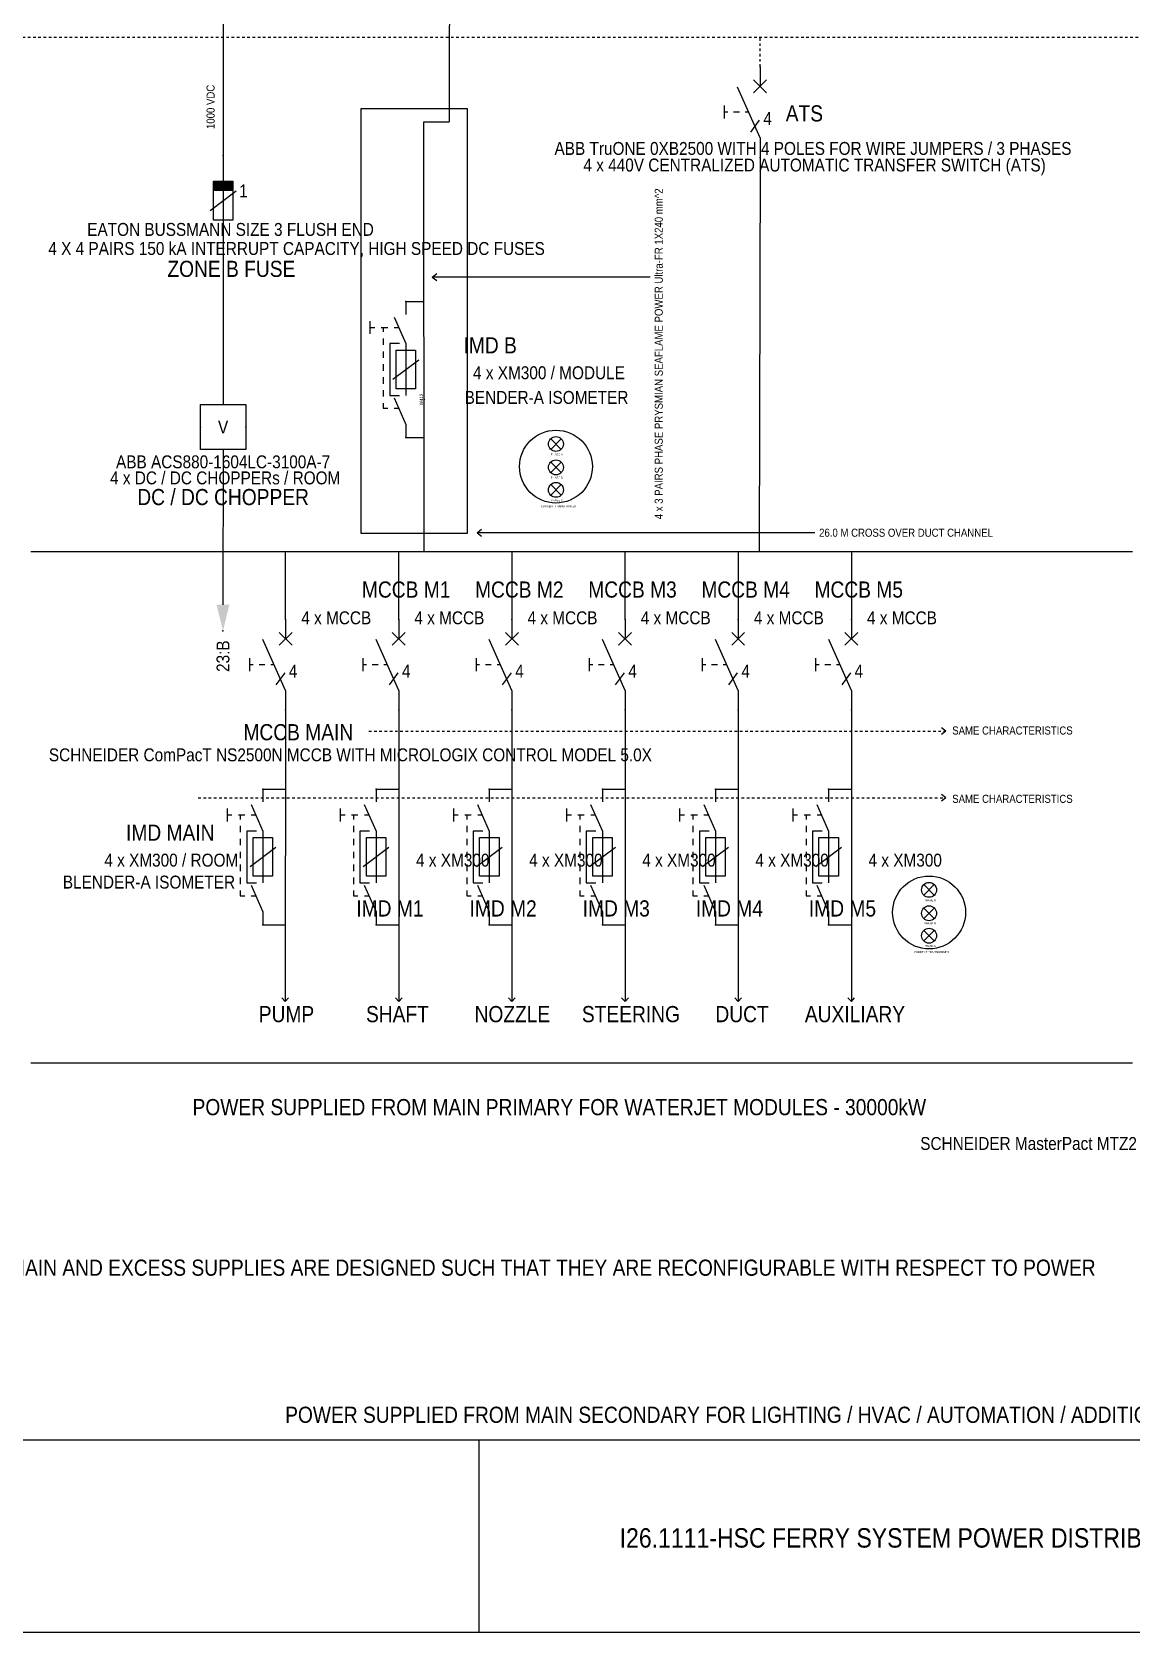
# Model space of a CAD drawing. Header units: millimetres. Extents: x -283 to 2642, y -168 to 1897.
# Drawn here: x 795 to 1637, y -168 to 1057 of the extents above; entities that cross this region are included whole.
import ezdxf
from ezdxf.enums import TextEntityAlignment as Align

# ---------------------------------------------------------------- set-up
doc = ezdxf.new("R2010")
doc.units = ezdxf.units.MM
doc.linetypes.add('DASHED', pattern=[4, 2, -2])
doc.layers.add('SLEHTI1', color=7, linetype='Continuous')
doc.styles.add('ELECTRICAL_GENERAL', font='arial.ttf', dxfattribs={"width": 0.85})
doc.styles.add('ELECTRICAL_ID', font='arial.ttf', dxfattribs={"width": 0.85})
doc.styles.add('ELECTRICAL_INTDEF1', font='segoesc.ttf', dxfattribs={"width": 0.85})
doc.styles.add('ELECTRICAL_LABEL', font='arial.ttf', dxfattribs={"width": 0.85})

# ---------------------------------------------------------------- blocks, each defined once
blk = doc.blocks.new('SPOH3V')
at = {"color": 2, "linetype": 'Continuous', "lineweight": -3}
for p, q in [((23, 23), (418, 23)), ((203, 23), (203, 2)), ((23, 2), (418, 2))]:
    blk.add_line(p, q, dxfattribs=at)
at = {"color": 11, "lineweight": -3, "style": 'ELECTRICAL_LABEL', "width": 0.85, "flags": 8}
blk.add_attdef('E_DRW_PRINTDATE', text='', height=1.5, rotation=90, dxfattribs=at).set_placement((1.6, 296.5), align=Align.RIGHT)
at = {"color": 7, "lineweight": -3, "style": 'ELECTRICAL_LABEL', "width": 0.85, "flags": 8}
for tag, p in [('E_DRW_REVD', (7, 247)), ('E_DRW_REVE', (14, 247)), ('E_DRW_REVF', (21, 247)), ('E_DRW_REVA', (7, 30)), ('E_DRW_REVB', (14, 30)), ('E_DRW_REVC', (21, 30))]:
    blk.add_attdef(tag, p, '', height=2, rotation=90, dxfattribs=at)
at = {"color": 1, "lineweight": -3, "style": 'ELECTRICAL_LABEL', "width": 0.85, "flags": 8}
for tag, p, height in [('E_DRW_OBJECTID', (323, 17), 2.5), ('E_DRW_ELPOSID', (356, 17), 2.5), ('E_DRW_JOBNUMBER', (388, 17), 2.5), ('E_DRW_NAME1', (206.5, 15), 3.5), ('E_DRW_NAME2', (206.5, 10), 3.5), ('E_DRW_NUMBER', (359, 5), 5), ('E_DRW_NAME3', (206.5, 5), 3.5)]:
    blk.add_attdef(tag, p, '', height=height, dxfattribs=at)
at = {"color": 11, "lineweight": -3, "style": 'ELECTRICAL_LABEL', "width": 0.85, "flags": 8}
blk.add_attdef('E_DRW_FILENAME', (1.6, 2.5), '', height=1.5, rotation=90, dxfattribs=at)
at = {"color": 7, "lineweight": -3, "width": 0.85}
for tag, p, style, flags in [('E_DRW_PLANNER', (295.54, 17), 'ELECTRICAL_LABEL', 8), ('E_DRW_DATE', (305, 17), 'ELECTRICAL_LABEL', 8), ('E_DRW_DRAWER', (295.54, 10), 'ELECTRICAL_LABEL', 8), ('E_DRW_SHEETS', (331, 10), 'ELECTRICAL_LABEL', 8), ('E_DRW_CHECKER', (295.54, 3), 'ELECTRICAL_LABEL', 8), ('$SCVIRTATIE$', (0, 0), 'ELECTRICAL_GENERAL', 9)]:
    blk.add_attdef(tag, p, '', height=2, dxfattribs=dict(at, style=style, flags=flags))
at = {"color": 7, "lineweight": -3, "style": 'ELECTRICAL_LABEL', "width": 0.85, "flags": 8}
blk.add_attdef('E_DRW_SHEET', text='', height=2, dxfattribs=at).set_placement((327, 10), align=Align.RIGHT)
at = {"color": 1, "lineweight": -3, "style": 'ELECTRICAL_LABEL', "width": 0.85, "flags": 8}
blk.add_attdef('E_DRW_GROUP', text='', height=5, dxfattribs=at).set_placement((354, 5), align=Align.RIGHT)
blk = doc.blocks.new('SPKOHDE')
at = {"color": 1, "lineweight": -3, "style": 'ELECTRICAL_LABEL', "width": 0.85, "flags": 8}
blk.add_attdef('E_DRW_TARGETNAME', (-87, -6), '', height=3, dxfattribs=at)
at = {"color": 1, "lineweight": -3, "style": 'ELECTRICAL_LABEL', "width": 0.85}
for tag, p in [('E_DRW_TARGET1', (-87, -10)), ('E_DRW_TARGET2', (-87, -14)), ('E_DRW_TARGET3', (-87, -18))]:
    blk.add_attdef(tag, p, '', height=3, dxfattribs=at)
blk = doc.blocks.new('SVAIHT1A')
at = {"color": 1, "linetype": 'Continuous', "lineweight": -3}
blk.add_point((0, 0), dxfattribs=at)
at = {"color": 1, "lineweight": -3}
blk.add_solid([(0, 0), (0.99, 4), (-0.99, 4)], dxfattribs=at)
at = {"color": 7, "lineweight": -3, "style": 'ELECTRICAL_GENERAL', "width": 0.85, "flags": 8}
blk.add_attdef('E_SYMBTXT1', text='', height=2, rotation=90, dxfattribs=at).set_placement((2, 0), align=Align.TOP_LEFT)
at = {"color": 1, "lineweight": -3, "style": 'ELECTRICAL_INTDEF1', "flags": 8}
blk.add_attdef('E_DELETED', (0, 0), '', height=2.5, dxfattribs=at)
at = {"color": 7, "lineweight": -3, "style": 'ELECTRICAL_GENERAL', "width": 0.85, "flags": 1}
blk.add_attdef('E_THISREF', text='', height=1.5, dxfattribs=at).set_placement((0, -1.5), align=Align.CENTER)
at = {"color": 7, "lineweight": -3, "style": 'ELECTRICAL_GENERAL', "width": 0.85}
blk.add_attdef('E_CONNREF', text='', height=2, rotation=90, dxfattribs=at).set_placement((0, -1.5), align=Align.MIDDLE_RIGHT)
blk = doc.blocks.new('IECSLD_1111')
at = {"color": 0, "linetype": 'Continuous', "lineweight": -3}
blk.add_lwpolyline([(-3.5, 3.5), (3.5, 3.5), (3.5, -3.5), (-3.5, -3.5)], close=True, dxfattribs=at)
for p in [(0, 3.5), (-3.5, 0), (3.5, 0), (0, -3.5)]:
    blk.add_point(p, dxfattribs=at)
at = {"color": 7, "lineweight": -3, "style": 'ELECTRICAL_GENERAL', "width": 0.85}
blk.add_text('V', height=2, dxfattribs=at).set_placement((0, -1), align=Align.CENTER)
at = {"color": 7, "lineweight": -3, "width": 0.85, "flags": 8}
for tag, height, style, p in [('E_OBJECTID', 2.5, 'ELECTRICAL_ID', (0, 12.5)), ('E_ELPOSID', 2.5, 'ELECTRICAL_ID', (0, 9)), ('E_ELEC1', 2, 'ELECTRICAL_GENERAL', (0, -7.5)), ('E_ELEC2', 2, 'ELECTRICAL_GENERAL', (0, -10.5))]:
    blk.add_attdef(tag, text='', height=height, dxfattribs=dict(at, style=style)).set_placement(p, align=Align.CENTER)
at = {"color": 7, "lineweight": -3, "style": 'ELECTRICAL_ID', "width": 0.85}
blk.add_attdef('E_ID', text='', height=2.5, dxfattribs=at).set_placement((0, 5.5), align=Align.CENTER)
blk = doc.blocks.new('IECSLD_0201')
at = {"color": 0, "linetype": 'Continuous', "lineweight": -3}
for p, q in [((0, 0), (0, -14)), ((-1.5, -10), (-1.5, -4)), ((-1.5, -4), (1.5, -4)), ((1.5, -4), (1.5, -10)), ((1.5, -10), (-1.5, -10))]:
    blk.add_line(p, q, dxfattribs=at)
at = {"color": 7, "linetype": 'Continuous', "lineweight": -3}
blk.add_line((-2, -8.5), (2, -5.5), dxfattribs=at)
at = {"color": 0, "linetype": 'Continuous', "lineweight": -3}
for p in [(0, 0), (0, -14)]:
    blk.add_point(p, dxfattribs=at)
at = {"color": 0, "lineweight": -3}
blk.add_solid([(-1.5, -5.5), (1.5, -5.5), (-1.5, -4), (1.5, -4)], dxfattribs=at)
at = {"color": 7, "lineweight": -3, "width": 0.85}
for tag, height, style, flags, p in [('E_OBJECTID', 2.5, 'ELECTRICAL_ID', 8, (-4, -1)), ('E_ELPOSID', 2.5, 'ELECTRICAL_ID', 8, (-4, -4.5)), ('E_AA', 2, 'ELECTRICAL_GENERAL', 8, (-4, -12)), ('E_OVERCURRENTPROTECTIONTYPE', 2, 'ELECTRICAL_GENERAL', 9, (-4, -15)), ('E_OVERCURRENTPROTECTION', 2, 'ELECTRICAL_GENERAL', 9, (-4, -18)), ('E_FRAMESIZE', 2, 'ELECTRICAL_GENERAL', 9, (-4, -21)), ('E_ELEC1', 2, 'ELECTRICAL_GENERAL', 8, (-4, -24)), ('E_ELEC2', 2, 'ELECTRICAL_GENERAL', 8, (-4, -27))]:
    blk.add_attdef(tag, text='', height=height, dxfattribs=dict(at, style=style, flags=flags)).set_placement(p, align=Align.RIGHT)
at = {"color": 7, "lineweight": -3, "style": 'ELECTRICAL_GENERAL', "width": 0.85, "flags": 8}
blk.add_attdef('E_PHASE', (2, -1), '', height=1.5, dxfattribs=at)
at = {"color": 7, "lineweight": -3, "style": 'ELECTRICAL_ID', "width": 0.85, "flags": 9}
blk.add_attdef('E_GROUPNUMBER', text='', height=1.5, dxfattribs=at).set_placement((-2, -1), align=Align.TOP_RIGHT)
at = {"color": 7, "lineweight": -3, "style": 'ELECTRICAL_GENERAL', "width": 0.85, "flags": 8}
blk.add_attdef('E_POLES', text='', height=2, dxfattribs=at).set_placement((2.5, -5.5), align=Align.MIDDLE_LEFT)
at = {"color": 7, "lineweight": -3, "style": 'ELECTRICAL_ID', "width": 0.85}
blk.add_attdef('E_ID', text='', height=2.5, dxfattribs=at).set_placement((-4, -8), align=Align.RIGHT)
blk = doc.blocks.new('KAAPELIN1')
at = {"color": 7, "linetype": 'ByBlock', "lineweight": -3}
blk.add_point((0, 0), dxfattribs=at)
at = {"color": 7, "lineweight": -3, "width": 0.85}
for tag, height, style, p in [('E_ID', 2.5, 'ELECTRICAL_ID', (0, 1)), ('E_TYPE', 2, 'ELECTRICAL_GENERAL', (0, -3))]:
    blk.add_attdef(tag, text='', height=height, dxfattribs=dict(at, style=style)).set_placement(p, align=Align.CENTER)
at = {"color": 7, "lineweight": -3, "style": 'ELECTRICAL_GENERAL', "width": 0.85}
for tag, flags, p in [('E_FROM_LOCATION', 1, (0, -6)), ('E_TO_LOCATION', 1, (0, -12)), ('E_FROM_ID', 1, (0, -9)), ('E_REMARKS', 1, (0, -21)), ('E_LENGTH', 1, (0, -18)), ('E_TO_ID', 1, (0, -15)), ('E_ITEM', 1, (0, -24)), ('E_INSTALLER', 9, (0, -33)), ('E_SUPPLIER', 9, (0, -30)), ('E_VOLTAGE', 9, (0, -36)), ('E_CLASS', 1, (0, -27))]:
    blk.add_attdef(tag, text='', height=2, dxfattribs=dict(at, flags=flags)).set_placement(p, align=Align.CENTER)
blk = doc.blocks.new('IECSLD_0402')
at = {"color": 0, "linetype": 'Continuous', "lineweight": -3}
for p, q in [((0, 0), (0, -3)), ((0, -11), (-3.5, -3.12)), ((-5.5, -8), (-5.5, -6)), ((0, -11), (0, -14))]:
    blk.add_line(p, q, dxfattribs=at)
at = {"color": 7, "linetype": 'Continuous', "lineweight": -3}
for p, q in [((-1, -4), (1, -2)), ((-1, -2), (1, -4)), ((-5, -7), (-5.5, -7)), ((-3.2, -7), (-4.1, -7)), ((-1.78, -7), (-2.3, -7)), ((-0.13, -8.25), (-1.5, -10.09))]:
    blk.add_line(p, q, dxfattribs=at)
at = {"color": 0, "linetype": 'Continuous', "lineweight": -3}
for p in [(0, 0), (0, -14)]:
    blk.add_point(p, dxfattribs=at)
at = {"color": 7, "lineweight": -3, "width": 0.85}
for tag, height, style, flags, p in [('E_OBJECTID', 2.5, 'ELECTRICAL_ID', 8, (-7.5, -1)), ('E_ELPOSID', 2.5, 'ELECTRICAL_ID', 8, (-7.5, -4.5)), ('E_AA', 2, 'ELECTRICAL_GENERAL', 8, (-7.5, -12)), ('E_OVERCURRENTPROTECTIONTYPE', 2, 'ELECTRICAL_GENERAL', 9, (-7.5, -15)), ('E_OVERCURRENTPROTECTION', 2, 'ELECTRICAL_GENERAL', 9, (-7.5, -18)), ('E_FRAMESIZE', 2, 'ELECTRICAL_GENERAL', 9, (-7.5, -21)), ('E_ELEC1', 2, 'ELECTRICAL_GENERAL', 8, (-7.5, -24)), ('E_ELEC2', 2, 'ELECTRICAL_GENERAL', 8, (-7.5, -27))]:
    blk.add_attdef(tag, text='', height=height, dxfattribs=dict(at, style=style, flags=flags)).set_placement(p, align=Align.RIGHT)
at = {"color": 7, "lineweight": -3, "style": 'ELECTRICAL_GENERAL', "width": 0.85, "flags": 8}
blk.add_attdef('E_PHASE', (2, -1), '', height=1.5, dxfattribs=at)
at = {"color": 7, "lineweight": -3, "style": 'ELECTRICAL_ID', "width": 0.85, "flags": 9}
blk.add_attdef('E_GROUPNUMBER', text='', height=1.5, dxfattribs=at).set_placement((-2, -1), align=Align.TOP_RIGHT)
at = {"color": 7, "lineweight": -3, "style": 'ELECTRICAL_ID', "width": 0.85}
blk.add_attdef('E_ID', text='', height=2.5, dxfattribs=at).set_placement((-7.5, -8), align=Align.RIGHT)
at = {"color": 7, "lineweight": -3, "style": 'ELECTRICAL_GENERAL', "width": 0.85, "flags": 8}
blk.add_attdef('E_POLES', text='', height=2, dxfattribs=at).set_placement((0.5, -8), align=Align.MIDDLE_LEFT)
blk = doc.blocks.new('IECSLD_0204')
at = {"color": 0, "linetype": 'Continuous', "lineweight": -3}
for p, q in [((0, 0), (0, -2)), ((-1.83, -2.39), (0, -6.5)), ((-5.5, -5), (-5.5, -3)), ((0, -6.5), (0, -14.5)), ((-1.5, -13.5), (-1.5, -7.5)), ((-1.5, -7.5), (1.5, -7.5)), ((1.5, -7.5), (1.5, -13.5)), ((1.5, -13.5), (-1.5, -13.5)), ((-1.83, -14.89), (0, -19)), ((0, -19), (0, -21))]:
    blk.add_line(p, q, dxfattribs=at)
at = {"color": 7, "linetype": 'Continuous', "lineweight": -3}
for p, q in [((-5.5, -4), (-4.8, -4)), ((-3.8, -4), (-2.8, -4)), ((-3.5, -4), (-3.5, -4.7)), ((-1.8, -4), (-1.11, -4)), ((-3.5, -5.7), (-3.5, -6.7)), ((-1, -6.5), (-2.5, -6.5)), ((-2.5, -6.5), (-2.5, -14.5)), ((-3.5, -7.7), (-3.5, -8.7)), ((-3.5, -9.7), (-3.5, -10.7)), ((-2, -12), (2, -9)), ((-3.5, -11.7), (-3.5, -12.7)), ((-3.5, -13.7), (-3.5, -14.7)), ((-2.5, -14.5), (-1, -14.5)), ((-3.5, -15.7), (-3.5, -16.5)), ((-3.5, -16.5), (-2.8, -16.5)), ((-1.8, -16.5), (-1.11, -16.5))]:
    blk.add_line(p, q, dxfattribs=at)
at = {"color": 0, "linetype": 'Continuous', "lineweight": -3}
for p in [(0, 0), (0, -21)]:
    blk.add_point(p, dxfattribs=at)
at = {"color": 7, "lineweight": -3, "width": 0.85}
for tag, height, style, flags, p in [('E_OBJECTID', 2.5, 'ELECTRICAL_ID', 8, (-7.5, -1)), ('E_ELPOSID', 2.5, 'ELECTRICAL_ID', 8, (-7.5, -4.5)), ('E_AA', 2, 'ELECTRICAL_GENERAL', 8, (-7.5, -12)), ('E_OVERCURRENTPROTECTIONTYPE', 2, 'ELECTRICAL_GENERAL', 9, (-7.5, -15)), ('E_OVERCURRENTPROTECTION', 2, 'ELECTRICAL_GENERAL', 9, (-7.5, -18)), ('E_FRAMESIZE', 2, 'ELECTRICAL_GENERAL', 9, (-7.5, -21)), ('E_ELEC1', 2, 'ELECTRICAL_GENERAL', 8, (-7.5, -24)), ('E_ELEC2', 2, 'ELECTRICAL_GENERAL', 8, (-7.5, -27))]:
    blk.add_attdef(tag, text='', height=height, dxfattribs=dict(at, style=style, flags=flags)).set_placement(p, align=Align.RIGHT)
at = {"color": 7, "lineweight": -3, "style": 'ELECTRICAL_GENERAL', "width": 0.85, "flags": 8}
blk.add_attdef('E_PHASE', (2, -1), '', height=1.5, dxfattribs=at)
at = {"color": 7, "lineweight": -3, "style": 'ELECTRICAL_ID', "width": 0.85, "flags": 9}
blk.add_attdef('E_GROUPNUMBER', text='', height=1.5, dxfattribs=at).set_placement((-2, -1), align=Align.TOP_RIGHT)
at = {"color": 7, "lineweight": -3, "style": 'ELECTRICAL_ID', "width": 0.85}
blk.add_attdef('E_ID', text='', height=2.5, dxfattribs=at).set_placement((-7.5, -8), align=Align.RIGHT)
at = {"color": 7, "lineweight": -3, "style": 'ELECTRICAL_GENERAL', "width": 0.85, "flags": 8}
blk.add_attdef('E_POLES', text='', height=2, dxfattribs=at).set_placement((2.5, -9), align=Align.MIDDLE_LEFT)

msp = doc.modelspace()

# ---------------------------------------------------------------- linework, layer by layer
at = {"layer": 'SLEHTI1', "color": 52, "linetype": 'DASHED', "lineweight": -3}
for p, q in [((460.3, 1052.7), (2360.4, 1052.7)), ((1352.9, 1030.1), (1352.9, 1052.7))]:
    msp.add_line(p, q, dxfattribs=at)
at = {"layer": 'SLEHTI1', "color": 52, "linetype": 'Continuous', "lineweight": -3}
for p, q in [((1095.5, 988), (1114.9, 988)), ((1352.9, 960.9), (1352.2, 659)), ((1101.8, 869.2), (1105.3, 871.8)), ((1101.8, 869.2), (1105.3, 866.6)), ((1268.7, 869.2), (1101.8, 869.2)), ((989.3, 314.7), (986.7, 317.5)), ((989.3, 314.7), (991.9, 317.5)), ((1076.3, 314.6), (1073.7, 317.4)), ((1076.3, 314.6), (1078.8, 317.4)), ((1162.9, 314.6), (1160.3, 317.4)), ((1162.9, 314.6), (1165.5, 317.4)), ((1249.5, 314.6), (1246.9, 317.4)), ((1249.5, 314.6), (1252.1, 317.4)), ((1336.1, 314.6), (1333.6, 317.4)), ((1336.1, 314.6), (1338.7, 317.4)), ((1422.8, 314.6), (1420.2, 317.4)), ((1422.8, 314.6), (1425.3, 317.4))]:
    msp.add_line(p, q, dxfattribs=at)
at = {"layer": 'SLEHTI1', "color": 5, "linetype": 'Continuous', "lineweight": -3}
for p, q in [((1192.6, 737.3), (1200.6, 745.4)), ((1192.6, 745.4), (1200.6, 737.3)), ((1192.6, 727.5), (1200.6, 719.5)), ((1192.6, 719.5), (1200.6, 727.5)), ((1192.6, 710.3), (1200.6, 702.3)), ((1192.6, 702.3), (1200.6, 710.3)), ((1478.2, 396.1), (1486.3, 404.1)), ((1478.2, 404.1), (1486.3, 396.1)), ((1478.2, 386.2), (1486.3, 378.2)), ((1478.2, 378.2), (1486.3, 386.2)), ((1478.2, 369.1), (1486.3, 361)), ((1478.2, 361), (1486.3, 369.1))]:
    msp.add_line(p, q, dxfattribs=at)
at = {"layer": 'SLEHTI1', "color": 4, "linetype": 'Continuous', "lineweight": -3}
for p, q in [((1136.2, 673.4), (1139.7, 676.1)), ((1136.2, 673.4), (1139.7, 670.8)), ((1394.8, 673.4), (1136.2, 673.4))]:
    msp.add_line(p, q, dxfattribs=at)
at = {"layer": 'SLEHTI1', "color": 7, "linetype": 'DASHED', "lineweight": -3}
for p, q in [((1053.4, 521.5), (1495.2, 521.5)), ((922.7, 470.5), (1495.2, 470.5))]:
    msp.add_line(p, q, dxfattribs=at)
at = {"layer": 'SLEHTI1', "color": 7, "linetype": 'Continuous', "lineweight": -3}
for p, q in [((1495.2, 521.5), (1491.7, 524.2)), ((1495.2, 521.5), (1491.7, 518.9)), ((1495.2, 470.5), (1491.7, 473.2)), ((1495.2, 470.5), (1491.7, 467.9))]:
    msp.add_line(p, q, dxfattribs=at)
at = {"layer": 'SLEHTI1', "color": 52, "linetype": 'Continuous', "lineweight": -3}
for points in [[(1115, 1135.5), (1114.9, 988)], [(1095.6, 659), (1095.5, 988), (1095.5, 988)], [(794.5, 659), (798, 659), (801.5, 659), (805, 659), (807.2, 659), (808.5, 659), (812, 659), (815.5, 659), (819, 659), (822.5, 659), (824.6, 659), (826, 659), (829.5, 659), (833, 659), (836.5, 659), (840, 659), (841.9, 659), (843.5, 659), (847, 659), (850.5, 659), (854, 659), (857.5, 659), (859.2, 659), (861, 659), (864.5, 659), (868, 659), (871.5, 659), (875, 659), (876.5, 659), (878.5, 659), (882, 659), (885.5, 659), (889, 659), (892.5, 659), (893.9, 659), (896, 659), (899.5, 659), (903, 659), (906.5, 659), (910, 659), (911.2, 659), (913.5, 659), (917, 659), (920.5, 659), (924, 659), (927.5, 659), (928.5, 659), (931, 659), (934.5, 659), (938, 659), (941.5, 659), (945, 659), (945.8, 659), (948.5, 659), (952, 659), (955.5, 659), (959, 659), (962.5, 659), (963.2, 659), (966, 659), (969.5, 659), (973, 659), (976.5, 659), (980, 659), (980.5, 659), (983.5, 659), (987, 659), (990.5, 659), (994, 659), (997.5, 659), (997.8, 659), (1001, 659), (1004.5, 659), (1008, 659), (1011.5, 659), (1015, 659), (1015.1, 659), (1018.5, 659), (1022, 659), (1025.5, 659), (1029, 659), (1032.4, 659), (1032.5, 659), (1036, 659), (1039.5, 659), (1043, 659), (1046.5, 659), (1049.8, 659), (1050, 659), (1053.5, 659), (1057, 659), (1060.5, 659), (1064, 659), (1067.1, 659), (1067.5, 659), (1071, 659), (1074.5, 659), (1078, 659), (1081.5, 659), (1084.4, 659), (1085, 659), (1088.5, 659), (1092, 659), (1095.5, 659), (1099, 659), (1101.7, 659), (1102.5, 659), (1106, 659), (1109.5, 659), (1113, 659), (1116.5, 659), (1119.1, 659), (1120, 659), (1123.5, 659), (1127, 659), (1130.5, 659), (1134, 659), (1136.4, 659), (1137.5, 659), (1141, 659), (1144.5, 659), (1148, 659), (1151.5, 659), (1153.7, 659), (1155, 659), (1158.5, 659), (1162, 659), (1165.5, 659), (1169, 659), (1171, 659), (1172.5, 659), (1176, 659), (1179.5, 659), (1183, 659), (1186.5, 659), (1188.4, 659), (1190, 659), (1193.5, 659), (1197, 659), (1200.5, 659), (1204, 659), (1205.7, 659), (1207.5, 659), (1211, 659), (1214.5, 659), (1218, 659), (1221.5, 659), (1223, 659), (1225, 659), (1228.5, 659), (1232, 659), (1235.5, 659), (1239, 659), (1240.3, 659), (1242.5, 659), (1246, 659), (1249.5, 659), (1253, 659), (1256.5, 659), (1257.7, 659), (1260, 659), (1263.5, 659), (1267, 659), (1270.5, 659), (1274, 659), (1275, 659), (1277.5, 659), (1281, 659), (1284.5, 659), (1288, 659), (1291.5, 659), (1292.3, 659), (1295, 659), (1298.5, 659), (1302, 659), (1305.5, 659), (1309, 659), (1309.6, 659), (1312.5, 659), (1316, 659), (1319.5, 659), (1323, 659), (1326.5, 659), (1327, 659), (1330, 659), (1333.5, 659), (1337, 659), (1340.5, 659), (1344, 659), (1344.3, 659), (1347.5, 659), (1351, 659), (1354.5, 659), (1358, 659), (1361.5, 659), (1361.6, 659), (1365, 659), (1368.5, 659), (1372, 659), (1375.5, 659), (1378.9, 659), (1379, 659), (1382.5, 659), (1386, 659), (1389.5, 659), (1393, 659), (1396.3, 659), (1396.5, 659), (1400, 659), (1403.5, 659), (1407, 659), (1410.5, 659), (1413.6, 659), (1414, 659), (1417.5, 659), (1421, 659), (1424.5, 659), (1428, 659), (1430.9, 659), (1431.5, 659), (1435, 659), (1438.5, 659), (1442, 659), (1445.5, 659), (1448.2, 659), (1449, 659), (1452.5, 659), (1456, 659), (1459.5, 659), (1463, 659), (1465.5, 659), (1466.5, 659), (1470, 659), (1473.5, 659), (1477, 659), (1480.5, 659), (1482.9, 659), (1484, 659), (1487.5, 659), (1491, 659), (1494.5, 659), (1498, 659), (1500.2, 659), (1501.5, 659), (1505, 659), (1508.5, 659), (1512, 659), (1515.5, 659), (1517.5, 659), (1519, 659), (1522.5, 659), (1526, 659), (1529.5, 659), (1533, 659), (1534.8, 659), (1536.5, 659), (1540, 659), (1543.5, 659), (1547, 659), (1550.5, 659), (1552.2, 659), (1554, 659), (1557.5, 659), (1561, 659), (1564.5, 659), (1568, 659), (1569.5, 659), (1571.5, 659), (1575, 659), (1578.5, 659), (1582, 659), (1585.5, 659), (1586.8, 659), (1589, 659), (1592.5, 659), (1596, 659), (1599.5, 659), (1603, 659), (1604.1, 659), (1606.5, 659), (1610, 659), (1613.5, 659), (1617, 659), (1620.5, 659), (1621.5, 659), (1624, 659), (1627.5, 659), (1631, 659), (1634.5, 659), (1638, 659)], [(989.6, 607.1), (989.6, 659)], [(1076.3, 607.1), (1076.3, 659)], [(1162.9, 659), (1162.9, 607.1)], [(1249.5, 607.1), (1249.5, 659)], [(1336.1, 659), (1336.1, 607.1)], [(1422.8, 659), (1422.8, 607.1)], [(989.6, 537.8), (989.3, 314.7)], [(1076.3, 537.8), (1076.3, 314.6)], [(1162.9, 537.8), (1162.9, 314.6)], [(1249.5, 537.8), (1249.5, 314.6)], [(1336.1, 537.8), (1336.1, 314.6)], [(1422.8, 537.8), (1422.8, 314.6)]]:
    msp.add_lwpolyline(points, dxfattribs=at)
at = {"layer": 'SLEHTI1', "color": 1, "linetype": 'Continuous', "lineweight": -3}
for points in [[(941.8, 1083.6), (941.8, 962.3)], [(941.8, 893), (941.8, 771.7)], [(1081.7, 850.4), (1081.7, 850.4), (1095.6, 850.4)], [(941.8, 737.1), (941.7, 618.3)], [(1081.7, 746.4), (1081.7, 746.4), (1095.2, 746.4)], [(972.3, 477.3), (989.6, 477.3)], [(1058.9, 477.3), (1076.3, 477.3)], [(1145.6, 477.3), (1162.9, 477.3)], [(1232.2, 477.3), (1249.5, 477.3)], [(1318.8, 477.3), (1336.1, 477.3)], [(1405.4, 477.3), (1422.8, 477.3)], [(972.3, 373.4), (989.6, 373.4)], [(1058.9, 373.4), (1076.3, 373.4)], [(1145.6, 373.4), (1162.9, 373.4)], [(1232.2, 373.4), (1249.5, 373.4)], [(1318.8, 373.4), (1336.1, 373.4)], [(1405.4, 373.4), (1422.8, 373.4)]]:
    msp.add_lwpolyline(points, dxfattribs=at)
at = {"layer": 'SLEHTI1', "color": 4, "linetype": 'Continuous', "lineweight": -3}
msp.add_lwpolyline([(1047.4, 998.2), (1128.6, 998.2), (1128.6, 673), (1047.4, 673)], close=True, dxfattribs=at)
at = {"layer": 'SLEHTI1', "color": 2, "linetype": 'Continuous', "lineweight": -3}
msp.add_lwpolyline([(794.5, 267.7), (798, 267.7), (801.5, 267.7), (805, 267.7), (807.2, 267.7), (808.5, 267.7), (812, 267.7), (815.5, 267.7), (819, 267.7), (822.5, 267.7), (824.6, 267.7), (826, 267.7), (829.5, 267.7), (833, 267.7), (836.5, 267.7), (840, 267.7), (841.9, 267.7), (843.5, 267.7), (847, 267.7), (850.5, 267.7), (854, 267.7), (857.5, 267.7), (859.2, 267.7), (861, 267.7), (864.5, 267.7), (868, 267.7), (871.5, 267.7), (875, 267.7), (876.5, 267.7), (878.5, 267.7), (882, 267.7), (885.5, 267.7), (889, 267.7), (892.5, 267.7), (893.9, 267.7), (896, 267.7), (899.5, 267.7), (903, 267.7), (906.5, 267.7), (910, 267.7), (911.2, 267.7), (913.5, 267.7), (917, 267.7), (920.5, 267.7), (924, 267.7), (927.5, 267.7), (928.5, 267.7), (931, 267.7), (934.5, 267.7), (938, 267.7), (941.5, 267.7), (945, 267.7), (945.8, 267.7), (948.5, 267.7), (952, 267.7), (955.5, 267.7), (959, 267.7), (962.5, 267.7), (963.2, 267.7), (966, 267.7), (969.5, 267.7), (973, 267.7), (976.5, 267.7), (980, 267.7), (980.5, 267.7), (983.5, 267.7), (987, 267.7), (990.5, 267.7), (994, 267.7), (997.5, 267.7), (997.8, 267.7), (1001, 267.7), (1004.5, 267.7), (1008, 267.7), (1011.5, 267.7), (1015, 267.7), (1015.1, 267.7), (1018.5, 267.7), (1022, 267.7), (1025.5, 267.7), (1029, 267.7), (1032.4, 267.7), (1032.5, 267.7), (1036, 267.7), (1039.5, 267.7), (1043, 267.7), (1046.5, 267.7), (1049.8, 267.7), (1050, 267.7), (1053.5, 267.7), (1057, 267.7), (1060.5, 267.7), (1064, 267.7), (1067.1, 267.7), (1067.5, 267.7), (1071, 267.7), (1074.5, 267.7), (1078, 267.7), (1081.5, 267.7), (1084.4, 267.7), (1085, 267.7), (1088.5, 267.7), (1092, 267.7), (1095.5, 267.7), (1099, 267.7), (1101.7, 267.7), (1102.5, 267.7), (1106, 267.7), (1109.5, 267.7), (1113, 267.7), (1116.5, 267.7), (1119.1, 267.7), (1120, 267.7), (1123.5, 267.7), (1127, 267.7), (1130.5, 267.7), (1134, 267.7), (1136.4, 267.7), (1137.5, 267.7), (1141, 267.7), (1144.5, 267.7), (1148, 267.7), (1151.5, 267.7), (1153.7, 267.7), (1155, 267.7), (1158.5, 267.7), (1162, 267.7), (1165.5, 267.7), (1169, 267.7), (1171, 267.7), (1172.5, 267.7), (1176, 267.7), (1179.5, 267.7), (1183, 267.7), (1186.5, 267.7), (1188.4, 267.7), (1190, 267.7), (1193.5, 267.7), (1197, 267.7), (1200.5, 267.7), (1204, 267.7), (1205.7, 267.7), (1207.5, 267.7), (1211, 267.7), (1214.5, 267.7), (1218, 267.7), (1221.5, 267.7), (1223, 267.7), (1225, 267.7), (1228.5, 267.7), (1232, 267.7), (1235.5, 267.7), (1239, 267.7), (1240.3, 267.7), (1242.5, 267.7), (1246, 267.7), (1249.5, 267.7), (1253, 267.7), (1256.5, 267.7), (1257.7, 267.7), (1260, 267.7), (1263.5, 267.7), (1267, 267.7), (1270.5, 267.7), (1274, 267.7), (1275, 267.7), (1277.5, 267.7), (1281, 267.7), (1284.5, 267.7), (1288, 267.7), (1291.5, 267.7), (1292.3, 267.7), (1295, 267.7), (1298.5, 267.7), (1302, 267.7), (1305.5, 267.7), (1309, 267.7), (1309.6, 267.7), (1312.5, 267.7), (1316, 267.7), (1319.5, 267.7), (1323, 267.7), (1326.5, 267.7), (1327, 267.7), (1330, 267.7), (1333.5, 267.7), (1337, 267.7), (1340.5, 267.7), (1344, 267.7), (1344.3, 267.7), (1347.5, 267.7), (1351, 267.7), (1354.5, 267.7), (1358, 267.7), (1361.5, 267.7), (1361.6, 267.7), (1365, 267.7), (1368.5, 267.7), (1372, 267.7), (1375.5, 267.7), (1378.9, 267.7), (1379, 267.7), (1382.5, 267.7), (1386, 267.7), (1389.5, 267.7), (1393, 267.7), (1396.3, 267.7), (1396.5, 267.7), (1400, 267.7), (1403.5, 267.7), (1407, 267.7), (1410.5, 267.7), (1413.6, 267.7), (1414, 267.7), (1417.5, 267.7), (1421, 267.7), (1424.5, 267.7), (1428, 267.7), (1430.9, 267.7), (1431.5, 267.7), (1435, 267.7), (1438.5, 267.7), (1442, 267.7), (1445.5, 267.7), (1448.2, 267.7), (1449, 267.7), (1452.5, 267.7), (1456, 267.7), (1459.5, 267.7), (1463, 267.7), (1465.5, 267.7), (1466.5, 267.7), (1470, 267.7), (1473.5, 267.7), (1477, 267.7), (1480.5, 267.7), (1482.9, 267.7), (1484, 267.7), (1487.5, 267.7), (1491, 267.7), (1494.5, 267.7), (1498, 267.7), (1500.2, 267.7), (1501.5, 267.7), (1505, 267.7), (1508.5, 267.7), (1512, 267.7), (1515.5, 267.7), (1517.5, 267.7), (1519, 267.7), (1522.5, 267.7), (1526, 267.7), (1529.5, 267.7), (1533, 267.7), (1534.8, 267.7), (1536.5, 267.7), (1540, 267.7), (1543.5, 267.7), (1547, 267.7), (1550.5, 267.7), (1552.2, 267.7), (1554, 267.7), (1557.5, 267.7), (1561, 267.7), (1564.5, 267.7), (1568, 267.7), (1569.5, 267.7), (1571.5, 267.7), (1575, 267.7), (1578.5, 267.7), (1582, 267.7), (1585.5, 267.7), (1586.8, 267.7), (1589, 267.7), (1592.5, 267.7), (1596, 267.7), (1599.5, 267.7), (1603, 267.7), (1604.1, 267.7), (1606.5, 267.7), (1610, 267.7), (1613.5, 267.7), (1617, 267.7), (1620.5, 267.7), (1621.5, 267.7), (1624, 267.7), (1627.5, 267.7), (1631, 267.7), (1634.5, 267.7), (1638, 267.7)], dxfattribs=at)
at = {"layer": 'SLEHTI1', "color": 4, "linetype": 'Continuous', "lineweight": -3}
for centre in [(1196.6, 724.1), (1482.3, 382.8)]:
    msp.add_circle(centre, 27.9, dxfattribs=at)
at = {"layer": 'SLEHTI1', "color": 5, "linetype": 'Continuous', "lineweight": -3}
for centre in [(1196.6, 741.4), (1196.6, 723.5), (1196.6, 706.3), (1482.3, 400.1), (1482.3, 382.2), (1482.3, 365)]:
    msp.add_circle(centre, 5.71, dxfattribs=at)

# ---------------------------------------------------------------- block references
at = {"color": 1, "linetype": 'Continuous', "lineweight": -3}
ref = msp.add_blockref('SPKOHDE', (1676, -73.7), dxfattribs=dict(at, xscale=4.949747468305833, yscale=4.949747468305833, zscale=4.949747468305833))
ref.add_attrib('E_DRW_TARGETNAME', 'I26.1111-HSC FERRY SYSTEM POWER DISTRIBUTION', (1245.4, -103.4), dxfattribs={"color": 1, "lineweight": -3, "height": 14.849, "style": 'ELECTRICAL_LABEL', "width": 0.85})
at = {"layer": 'SLEHTI1', "color": 1, "linetype": 'Continuous', "lineweight": -3, "xscale": 7, "yscale": 7, "zscale": 7}
msp.add_blockref('SPOH3V', (-283.5, -182), dxfattribs=at)
at = {"layer": 'SLEHTI1', "color": 1, "linetype": 'Continuous', "lineweight": -3}
ref = msp.add_blockref('IECSLD_0402', (1352.9, 1030.1), dxfattribs=dict(at, xscale=4.949747468305833, yscale=4.949747468305833, zscale=4.949747468305833))
ref.add_attrib('E_ID', 'ATS', dxfattribs={"layer": '0', "color": 7, "lineweight": -3, "height": 12.37, "style": 'ELECTRICAL_ID', "width": 0.85}).set_placement((1401.1, 988.3), align=Align.RIGHT)
ref.add_attrib('E_ELEC1', 'ABB TruONE 0XB2500 WITH 4 POLES FOR WIRE JUMPERS / 3 PHASES', dxfattribs={"layer": '0', "color": 7, "lineweight": -3, "height": 9.899, "style": 'ELECTRICAL_GENERAL', "width": 0.85}).set_placement((1591.3, 962.7), align=Align.RIGHT)
ref.add_attrib('E_ELEC2', '4 x 440V CENTRALIZED AUTOMATIC TRANSFER SWITCH (ATS)', dxfattribs={"layer": '0', "color": 7, "lineweight": -3, "height": 9.899, "style": 'ELECTRICAL_GENERAL', "width": 0.85}).set_placement((1571.6, 950), align=Align.RIGHT)
ref.add_attrib('E_POLES', '4', dxfattribs={"layer": '0', "color": 7, "lineweight": -3, "height": 9.9, "style": 'ELECTRICAL_GENERAL', "width": 0.85}).set_placement((1355.4, 990.6), align=Align.MIDDLE_LEFT)
ref = msp.add_blockref('IECSLD_0201', (941.8, 962.3), dxfattribs=dict(at, xscale=4.949747468305833, yscale=4.949747468305833, zscale=4.949747468305833))
ref.add_attrib('E_ID', 'ZONE B FUSE', dxfattribs={"layer": '0', "color": 7, "lineweight": -3, "height": 12.374, "style": 'ELECTRICAL_ID', "width": 0.85}).set_placement((997.1, 869.3), align=Align.RIGHT)
ref.add_attrib('E_ELEC1', 'EATON BUSSMANN SIZE 3 FLUSH END', dxfattribs={"layer": '0', "color": 7, "lineweight": -3, "height": 9.899, "style": 'ELECTRICAL_GENERAL', "width": 0.85}).set_placement((1057.2, 900.7), align=Align.RIGHT)
ref.add_attrib('E_ELEC2', '4 X 4 PAIRS 150 kA INTERRUPT CAPACITY, HIGH SPEED DC FUSES', dxfattribs={"layer": '0', "color": 7, "lineweight": -3, "height": 9.899, "style": 'ELECTRICAL_GENERAL', "width": 0.85}).set_placement((1188.1, 886.1), align=Align.RIGHT)
ref.add_attrib('E_POLES', '1', dxfattribs={"layer": '0', "color": 7, "lineweight": -3, "height": 9.9, "style": 'ELECTRICAL_GENERAL', "width": 0.85}).set_placement((954.1, 935.1), align=Align.MIDDLE_LEFT)
ref = msp.add_blockref('IECSLD_0204', (1081.7, 850.4), dxfattribs=dict(at, xscale=4.949747468305833, yscale=4.949747468305833, zscale=4.949747468305833))
ref.add_attrib('E_ID', 'IMD B', dxfattribs={"layer": '0', "color": 7, "lineweight": -3, "height": 12.37, "style": 'ELECTRICAL_ID', "width": 0.85}).set_placement((1166.7, 810.8), align=Align.RIGHT)
ref.add_attrib('E_ELEC1', '4 x XM300 / MODULE', dxfattribs={"layer": '0', "color": 7, "lineweight": -3, "height": 9.899, "style": 'ELECTRICAL_GENERAL', "width": 0.85}).set_placement((1249.4, 791), align=Align.RIGHT)
ref.add_attrib('E_ELEC2', 'BENDER-A ISOMETER', dxfattribs={"layer": '0', "color": 7, "lineweight": -3, "height": 9.899, "style": 'ELECTRICAL_GENERAL', "width": 0.85}).set_placement((1252.1, 772.1), align=Align.RIGHT)
ref = msp.add_blockref('IECSLD_1111', (941.8, 754.4), dxfattribs=dict(at, xscale=4.949747468305833, yscale=4.949747468305833, zscale=4.949747468305833))
ref.add_attrib('E_ID', 'DC / DC CHOPPER', dxfattribs={"layer": '0', "color": 7, "lineweight": -3, "height": 12.374, "style": 'ELECTRICAL_ID', "width": 0.85}).set_placement((941.8, 694.6), align=Align.CENTER)
ref.add_attrib('E_ELEC1', 'ABB ACS880-1604LC-3100A-7', dxfattribs={"layer": '0', "color": 7, "lineweight": -3, "height": 9.899, "style": 'ELECTRICAL_GENERAL', "width": 0.85}).set_placement((941.8, 722.8), align=Align.CENTER)
ref.add_attrib('E_ELEC2', '4 x DC / DC CHOPPERs / ROOM', dxfattribs={"layer": '0', "color": 7, "lineweight": -3, "height": 9.899, "style": 'ELECTRICAL_GENERAL', "width": 0.85}).set_placement((943.4, 710.5), align=Align.CENTER)
at = {"layer": 'SLEHTI1', "color": 1, "linetype": 'Continuous', "lineweight": -3, "rotation": 90}
msp.add_blockref('KAAPELIN1', (1095.8, 775.5), dxfattribs=at).add_auto_attribs({'E_ID': 'W412'})
at = {"layer": 'SLEHTI1', "color": 1, "linetype": 'Continuous', "lineweight": -3}
ref = msp.add_blockref('IECSLD_0402', (1076.3, 607.1), dxfattribs=dict(at, xscale=4.949747468305833, yscale=4.949747468305833, zscale=4.949747468305833))
ref.add_attrib('E_ID', 'MCCB M1', dxfattribs={"layer": '0', "color": 7, "lineweight": -3, "height": 12.37, "style": 'ELECTRICAL_ID', "width": 0.85}).set_placement((1115.8, 623.8), align=Align.RIGHT)
ref.add_attrib('E_ELEC2', '4 x MCCB', dxfattribs={"layer": '0', "color": 7, "lineweight": -3, "height": 9.9, "style": 'ELECTRICAL_GENERAL', "width": 0.85}).set_placement((1141.8, 603.4), align=Align.RIGHT)
ref.add_attrib('E_POLES', '4', dxfattribs={"layer": '0', "color": 7, "lineweight": -3, "height": 9.9, "style": 'ELECTRICAL_GENERAL', "width": 0.85}).set_placement((1078.7, 567.5), align=Align.MIDDLE_LEFT)
ref = msp.add_blockref('IECSLD_0402', (1162.9, 607.1), dxfattribs=dict(at, xscale=4.949747468305833, yscale=4.949747468305833, zscale=4.949747468305833))
ref.add_attrib('E_ID', 'MCCB M2', dxfattribs={"layer": '0', "color": 7, "lineweight": -3, "height": 12.37, "style": 'ELECTRICAL_ID', "width": 0.85}).set_placement((1202.4, 623.8), align=Align.RIGHT)
ref.add_attrib('E_ELEC2', '4 x MCCB', dxfattribs={"layer": '0', "color": 7, "lineweight": -3, "height": 9.9, "style": 'ELECTRICAL_GENERAL', "width": 0.85}).set_placement((1228.4, 603.4), align=Align.RIGHT)
ref.add_attrib('E_POLES', '4', dxfattribs={"layer": '0', "color": 7, "lineweight": -3, "height": 9.9, "style": 'ELECTRICAL_GENERAL', "width": 0.85}).set_placement((1165.4, 567.5), align=Align.MIDDLE_LEFT)
ref = msp.add_blockref('IECSLD_0402', (1249.5, 607.1), dxfattribs=dict(at, xscale=4.949747468305833, yscale=4.949747468305833, zscale=4.949747468305833))
ref.add_attrib('E_ID', 'MCCB M3', dxfattribs={"layer": '0', "color": 7, "lineweight": -3, "height": 12.37, "style": 'ELECTRICAL_ID', "width": 0.85}).set_placement((1289.1, 623.8), align=Align.RIGHT)
ref.add_attrib('E_ELEC2', '4 x MCCB', dxfattribs={"layer": '0', "color": 7, "lineweight": -3, "height": 9.9, "style": 'ELECTRICAL_GENERAL', "width": 0.85}).set_placement((1315.1, 603.4), align=Align.RIGHT)
ref.add_attrib('E_POLES', '4', dxfattribs={"layer": '0', "color": 7, "lineweight": -3, "height": 9.9, "style": 'ELECTRICAL_GENERAL', "width": 0.85}).set_placement((1252, 567.5), align=Align.MIDDLE_LEFT)
ref = msp.add_blockref('IECSLD_0402', (1336.1, 607.1), dxfattribs=dict(at, xscale=4.949747468305833, yscale=4.949747468305833, zscale=4.949747468305833))
ref.add_attrib('E_ID', 'MCCB M4', dxfattribs={"layer": '0', "color": 7, "lineweight": -3, "height": 12.37, "style": 'ELECTRICAL_ID', "width": 0.85}).set_placement((1375.7, 623.8), align=Align.RIGHT)
ref.add_attrib('E_ELEC2', '4 x MCCB', dxfattribs={"layer": '0', "color": 7, "lineweight": -3, "height": 9.9, "style": 'ELECTRICAL_GENERAL', "width": 0.85}).set_placement((1401.7, 603.4), align=Align.RIGHT)
ref.add_attrib('E_POLES', '4', dxfattribs={"layer": '0', "color": 7, "lineweight": -3, "height": 9.9, "style": 'ELECTRICAL_GENERAL', "width": 0.85}).set_placement((1338.6, 567.5), align=Align.MIDDLE_LEFT)
ref = msp.add_blockref('IECSLD_0402', (1422.8, 607.1), dxfattribs=dict(at, xscale=4.949747468305833, yscale=4.949747468305833, zscale=4.949747468305833))
ref.add_attrib('E_ID', 'MCCB M5', dxfattribs={"layer": '0', "color": 7, "lineweight": -3, "height": 12.37, "style": 'ELECTRICAL_ID', "width": 0.85}).set_placement((1462.3, 623.8), align=Align.RIGHT)
ref.add_attrib('E_ELEC2', '4 x MCCB', dxfattribs={"layer": '0', "color": 7, "lineweight": -3, "height": 9.9, "style": 'ELECTRICAL_GENERAL', "width": 0.85}).set_placement((1488.3, 603.4), align=Align.RIGHT)
ref.add_attrib('E_POLES', '4', dxfattribs={"layer": '0', "color": 7, "lineweight": -3, "height": 9.9, "style": 'ELECTRICAL_GENERAL', "width": 0.85}).set_placement((1425.2, 567.5), align=Align.MIDDLE_LEFT)
ref = msp.add_blockref('IECSLD_0402', (989.6, 607.1), dxfattribs=dict(at, xscale=4.949747468305833, yscale=4.949747468305833, zscale=4.949747468305833))
ref.add_attrib('E_ID', 'MCCB MAIN', dxfattribs={"layer": '0', "color": 7, "lineweight": -3, "height": 12.37, "style": 'ELECTRICAL_ID', "width": 0.85}).set_placement((1041.4, 514.6), align=Align.RIGHT)
ref.add_attrib('E_ELEC1', 'SCHNEIDER ComPacT NS2500N MCCB WITH MICROLOGIX CONTROL MODEL 5.0X', dxfattribs={"layer": '0', "color": 7, "lineweight": -3, "height": 9.899, "style": 'ELECTRICAL_GENERAL', "width": 0.85}).set_placement((1270.1, 498.5), align=Align.RIGHT)
ref.add_attrib('E_ELEC2', '4 x MCCB', dxfattribs={"layer": '0', "color": 7, "lineweight": -3, "height": 9.9, "style": 'ELECTRICAL_GENERAL', "width": 0.85}).set_placement((1055.2, 603.4), align=Align.RIGHT)
ref.add_attrib('E_POLES', '4', dxfattribs={"layer": '0', "color": 7, "lineweight": -3, "height": 9.9, "style": 'ELECTRICAL_GENERAL', "width": 0.85}).set_placement((992.1, 567.5), align=Align.MIDDLE_LEFT)
at = {"layer": 'SLEHTI1', "color": 1, "linetype": 'Continuous', "lineweight": -3, "xscale": 4.949747468305833, "yscale": 4.949747468305833, "zscale": 4.949747468305833}
msp.add_blockref('SVAIHT1A', (941.7, 598.5), dxfattribs=at).add_auto_attribs({'E_CONNREF': '23:B'})
at = {"layer": 'SLEHTI1', "color": 1, "linetype": 'Continuous', "lineweight": -3}
ref = msp.add_blockref('IECSLD_0204', (972.3, 477.3), dxfattribs=dict(at, xscale=4.949747468305833, yscale=4.949747468305833, zscale=4.949747468305833))
ref.add_attrib('E_ID', 'IMD MAIN', dxfattribs={"layer": '0', "color": 7, "lineweight": -3, "height": 12.37, "style": 'ELECTRICAL_ID', "width": 0.85}).set_placement((935.2, 437.7), align=Align.RIGHT)
ref.add_attrib('E_ELEC1', '4 x XM300 / ROOM', dxfattribs={"layer": '0', "color": 7, "lineweight": -3, "height": 9.899, "style": 'ELECTRICAL_GENERAL', "width": 0.85}).set_placement((953.4, 417.9), align=Align.RIGHT)
ref.add_attrib('E_ELEC2', 'BLENDER-A ISOMETER', dxfattribs={"layer": '0', "color": 7, "lineweight": -3, "height": 9.899, "style": 'ELECTRICAL_GENERAL', "width": 0.85}).set_placement((951, 401.1), align=Align.RIGHT)
ref = msp.add_blockref('IECSLD_0204', (1058.9, 477.3), dxfattribs=dict(at, xscale=4.949747468305833, yscale=4.949747468305833, zscale=4.949747468305833))
ref.add_attrib('E_ID', 'IMD M1', dxfattribs={"layer": '0', "color": 7, "lineweight": -3, "height": 12.37, "style": 'ELECTRICAL_ID', "width": 0.85}).set_placement((1095.2, 379.7), align=Align.RIGHT)
ref.add_attrib('E_ELEC1', '4 x XM300', dxfattribs={"layer": '0', "color": 7, "lineweight": -3, "height": 9.9, "style": 'ELECTRICAL_GENERAL', "width": 0.85}).set_placement((1145.7, 417.9), align=Align.RIGHT)
ref = msp.add_blockref('IECSLD_0204', (1145.6, 477.3), dxfattribs=dict(at, xscale=4.949747468305833, yscale=4.949747468305833, zscale=4.949747468305833))
ref.add_attrib('E_ID', 'IMD M2', dxfattribs={"layer": '0', "color": 7, "lineweight": -3, "height": 12.37, "style": 'ELECTRICAL_ID', "width": 0.85}).set_placement((1181.9, 379.7), align=Align.RIGHT)
ref.add_attrib('E_ELEC1', '4 x XM300', dxfattribs={"layer": '0', "color": 7, "lineweight": -3, "height": 9.9, "style": 'ELECTRICAL_GENERAL', "width": 0.85}).set_placement((1232.3, 417.9), align=Align.RIGHT)
ref = msp.add_blockref('IECSLD_0204', (1232.2, 477.3), dxfattribs=dict(at, xscale=4.949747468305833, yscale=4.949747468305833, zscale=4.949747468305833))
ref.add_attrib('E_ID', 'IMD M3', dxfattribs={"layer": '0', "color": 7, "lineweight": -3, "height": 12.37, "style": 'ELECTRICAL_ID', "width": 0.85}).set_placement((1268.5, 379.7), align=Align.RIGHT)
ref.add_attrib('E_ELEC1', '4 x XM300', dxfattribs={"layer": '0', "color": 7, "lineweight": -3, "height": 9.9, "style": 'ELECTRICAL_GENERAL', "width": 0.85}).set_placement((1318.9, 417.9), align=Align.RIGHT)
ref = msp.add_blockref('IECSLD_0204', (1318.8, 477.3), dxfattribs=dict(at, xscale=4.949747468305833, yscale=4.949747468305833, zscale=4.949747468305833))
ref.add_attrib('E_ID', 'IMD M4', dxfattribs={"layer": '0', "color": 7, "lineweight": -3, "height": 12.37, "style": 'ELECTRICAL_ID', "width": 0.85}).set_placement((1355.1, 379.7), align=Align.RIGHT)
ref.add_attrib('E_ELEC1', '4 x XM300', dxfattribs={"layer": '0', "color": 7, "lineweight": -3, "height": 9.9, "style": 'ELECTRICAL_GENERAL', "width": 0.85}).set_placement((1405.5, 417.9), align=Align.RIGHT)
ref = msp.add_blockref('IECSLD_0204', (1405.4, 477.3), dxfattribs=dict(at, xscale=4.949747468305833, yscale=4.949747468305833, zscale=4.949747468305833))
ref.add_attrib('E_ID', 'IMD M5', dxfattribs={"layer": '0', "color": 7, "lineweight": -3, "height": 12.37, "style": 'ELECTRICAL_ID', "width": 0.85}).set_placement((1441.7, 379.7), align=Align.RIGHT)
ref.add_attrib('E_ELEC1', '4 x XM300', dxfattribs={"layer": '0', "color": 7, "lineweight": -3, "height": 9.9, "style": 'ELECTRICAL_GENERAL', "width": 0.85}).set_placement((1492.1, 417.9), align=Align.RIGHT)
ref = msp.add_blockref('IECSLD_0402', (1987.9, 241), dxfattribs=dict(at, xscale=4.949747468305833, yscale=4.949747468305833, zscale=4.949747468305833))
ref.add_attrib('E_ID', 'MCCB1', dxfattribs={"layer": '0', "color": 7, "lineweight": -3, "height": 12.37, "style": 'ELECTRICAL_ID', "width": 0.85}).set_placement((1958, 232.6), align=Align.RIGHT)
ref.add_attrib('E_ELEC1', 'SCHNEIDER MasterPact MTZ2 10H1 1000A WITH MICROLOGIX CONTROL MODEL 5.0X', dxfattribs={"layer": '0', "color": 7, "lineweight": -3, "height": 9.899, "style": 'ELECTRICAL_GENERAL', "width": 0.85}).set_placement((1954.9, 201), align=Align.RIGHT)
ref.add_attrib('E_ELEC2', '4 x MCCB', dxfattribs={"layer": '0', "color": 7, "lineweight": -3, "height": 9.9, "style": 'ELECTRICAL_GENERAL', "width": 0.85}).set_placement((2053.5, 237.4), align=Align.RIGHT)
ref.add_attrib('E_POLES', '4', dxfattribs={"layer": '0', "color": 7, "lineweight": -3, "height": 9.9, "style": 'ELECTRICAL_GENERAL', "width": 0.85}).set_placement((1990.4, 201.4), align=Align.MIDDLE_LEFT)

# ---------------------------------------------------------------- texts
at = {"layer": 'SLEHTI1', "color": 1, "lineweight": -3, "style": 'ELECTRICAL_GENERAL', "width": 0.85}
msp.add_text('1000 VDC', height=6.19, rotation=90, dxfattribs=at).set_placement((935.3, 982.5))
at = {"layer": 'SLEHTI1', "color": 52, "lineweight": -3, "style": 'ELECTRICAL_GENERAL', "width": 0.85}
msp.add_text('4 x 3 PAIRS PHASE PRYSMIAN SEAFLAME POWER Ultra-FR 1X240 mm^ 2', height=6.187, rotation=90, dxfattribs=at).set_placement((1278.4, 683.8))
at = {"layer": 'SLEHTI1', "color": 5, "lineweight": -3, "style": 'ELECTRICAL_GENERAL', "width": 0.85}
for s, height, p in [('PHASE A', 1.55, (1192.7, 732.7)), ('PHASE B', 1.55, (1192.7, 714.8)), ('PHASE C', 1.55, (1192.7, 697.6)), ('CURRENT TRANSFORMER', 1.547, (1185, 693)), ('PHASE A', 1.55, (1478.4, 391.4)), ('PHASE B', 1.55, (1478.4, 373.6)), ('PHASE C', 1.55, (1478.4, 356.4)), ('CURRENT TRANSFORMER', 1.547, (1470.7, 351.7))]:
    msp.add_text(s, height=height, rotation=360, dxfattribs=at).set_placement(p)
at = {"layer": 'SLEHTI1', "color": 4, "lineweight": -3, "style": 'ELECTRICAL_GENERAL', "width": 0.85}
msp.add_text('26.0 M CROSS OVER DUCT CHANNEL', height=6.187, dxfattribs=at).set_placement((1398.1, 670.4))
at = {"layer": 'SLEHTI1', "color": 7, "lineweight": -3, "style": 'ELECTRICAL_GENERAL', "width": 0.85}
for p in [(1500, 519), (1500, 466.7)]:
    msp.add_text('SAME CHARACTERISTICS', height=6.187, dxfattribs=at).set_placement(p)
at = {"layer": 'SLEHTI1', "color": 52, "lineweight": -3, "style": 'ELECTRICAL_GENERAL', "width": 0.85}
for s, height, p in [('PUMP', 12.37, (969.1, 298.8)), ('SHAFT', 12.37, (1051.2, 298.8)), ('NOZZLE', 12.37, (1134.3, 298.8)), ('STEERING', 12.37, (1216.5, 298.8)), ('DUCT', 12.37, (1318.7, 298.8)), ('AUXILIARY', 12.37, (1387.2, 298.8)), ('POWER SUPPLIED FROM MAIN PRIMARY FOR WATERJET MODULES - 30000kW', 12.374, (918.4, 227.6))]:
    msp.add_text(s, height=height, dxfattribs=at).set_placement(p)
at = {"layer": 'SLEHTI1', "color": 1, "lineweight": -3, "style": 'ELECTRICAL_GENERAL', "width": 0.85}
msp.add_text('NOTE - WITH RESPECT TO CHANGES IN SHIP POWER LOAD / SHIP SIZE THE POWER SUPPLIES FROM THE SECOND MAIN AND EXCESS SUPPLIES ARE DESIGNED SUCH THAT THEY ARE RECONFIGURABLE WITH RESPECT TO POWER', height=12.3744, dxfattribs=at).set_placement((-53.1, 104.7))
at = {"layer": 'SLEHTI1', "color": 2, "lineweight": -3, "style": 'ELECTRICAL_GENERAL', "width": 0.85}
msp.add_text('POWER SUPPLIED FROM MAIN SECONDARY FOR LIGHTING / HVAC / AUTOMATION / ADDITIONAL MOTORS / EXCESS SUPPLY', height=12.3744, dxfattribs=at).set_placement((989.3, -7.9))

doc.saveas('drawing.dxf')
